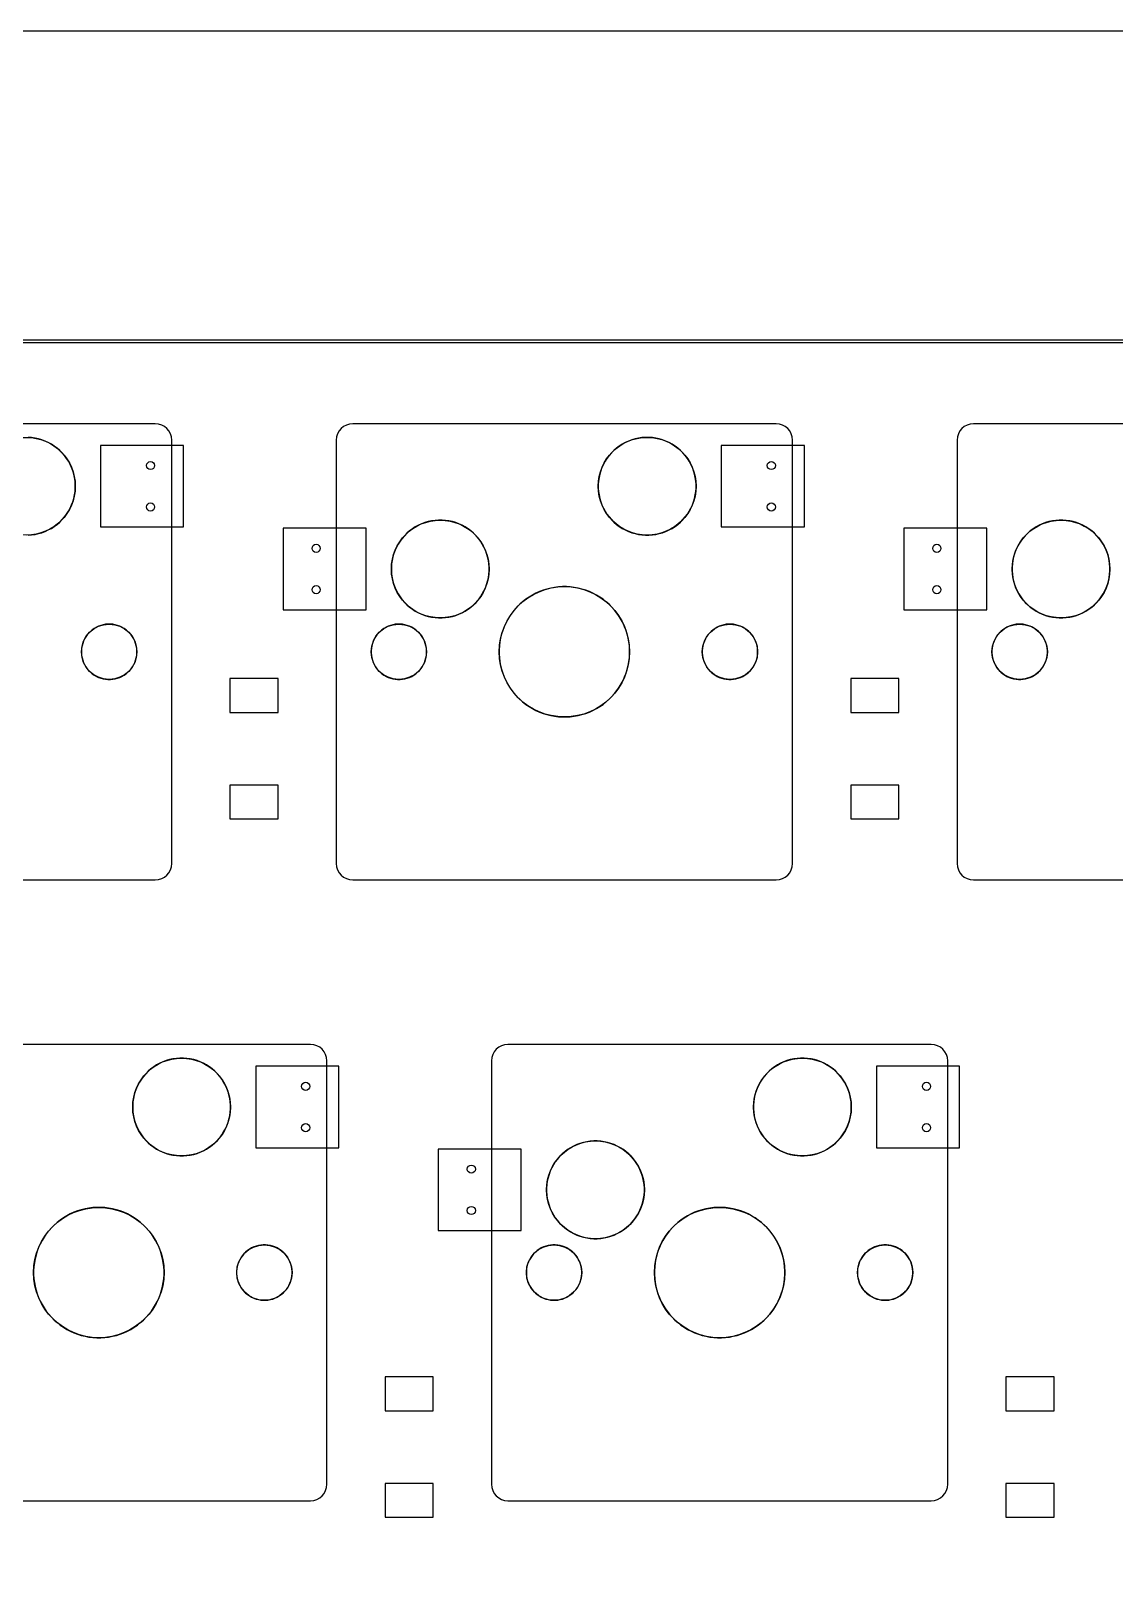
# Model space of a CAD drawing. Header units: millimetres. Extents: x 0 to 248, y 76 to 171.
# Drawn here: x 174.13 to 207.4, y 123.83 to 171.45 of the extents above; entities that cross this region are included whole.
import ezdxf

# ---------------------------------------------------------------- set-up
doc = ezdxf.new("R2010")
doc.units = ezdxf.units.MM

msp = doc.modelspace()

# ---------------------------------------------------------------- linework, layer by layer
at = {"layer": '16_copper'}
for points in [[(178.815, 158.73), (176.265, 158.73), (176.265, 156.23), (178.815, 156.23)], [(197.865, 158.73), (195.315, 158.73), (195.315, 156.23), (197.865, 156.23)], [(184.415, 156.19), (181.865, 156.19), (181.865, 153.69), (184.415, 153.69)], [(203.465, 156.19), (200.915, 156.19), (200.915, 153.69), (203.465, 153.69)], [(181.712, 151.577), (180.238, 151.577), (180.238, 150.54), (181.712, 150.54)], [(200.762, 151.577), (199.288, 151.577), (199.288, 150.54), (200.762, 150.54)], [(181.712, 148.307), (180.238, 148.307), (180.238, 147.27), (181.712, 147.27)], [(200.762, 148.307), (199.288, 148.307), (199.288, 147.27), (200.762, 147.27)], [(183.578, 139.68), (181.028, 139.68), (181.028, 137.18), (183.578, 137.18)], [(202.627, 139.68), (200.078, 139.68), (200.078, 137.18), (202.627, 137.18)], [(189.178, 137.14), (186.627, 137.14), (186.627, 134.64), (189.178, 134.64)], [(186.475, 130.146), (185.001, 130.146), (185.001, 129.109), (186.475, 129.109)], [(205.525, 130.146), (204.05, 130.146), (204.05, 129.109), (205.525, 129.109)], [(186.475, 126.876), (185.001, 126.876), (185.001, 125.839), (186.475, 125.839)], [(205.525, 126.876), (204.05, 126.876), (204.05, 125.839), (205.525, 125.839)]]:
    msp.add_lwpolyline(points, close=True, dxfattribs=at)
at = {"layer": '1_copper'}
msp.add_lwpolyline([(238.163, 85.725), (238.163, 161.925), (238.163, 161.926), (238.163, 161.927), (238.161, 161.933), (238.16, 161.94), (238.159, 161.941), (238.159, 161.942), (238.155, 161.947), (238.151, 161.953), (238.15, 161.953), (238.15, 161.954), (238.144, 161.957), (238.138, 161.961), (238.137, 161.961), (238.136, 161.961), (238.125, 161.963), (9.525, 161.963)], dxfattribs=at)
msp.add_lwpolyline([(9.563, 85.763), (9.563, 161.887), (238.087, 161.887), (238.087, 85.763)], close=True, dxfattribs=at)
at = {"layer": 'drills_NPTH'}
for centre, radius in [((173.99, 157.48), 1.5), ((193.04, 157.48), 1.5), ((186.69, 154.94), 1.5), ((205.74, 154.94), 1.5), ((190.5, 152.4), 2), ((176.53, 152.4), 0.85), ((185.42, 152.4), 0.85), ((195.58, 152.4), 0.85), ((204.47, 152.4), 0.85), ((178.752, 138.43), 1.5), ((197.803, 138.43), 1.5), ((191.453, 135.89), 1.5), ((176.213, 133.35), 2), ((195.263, 133.35), 2), ((181.293, 133.35), 0.85), ((190.183, 133.35), 0.85), ((200.343, 133.35), 0.85)]:
    msp.add_circle(centre, radius, dxfattribs=at)
at = {"layer": 'drills_PTH'}
for centre in [(177.8, 158.115), (196.85, 158.115), (177.8, 156.845), (196.85, 156.845), (182.88, 155.575), (201.93, 155.575), (182.88, 154.305), (201.93, 154.305), (182.562, 139.065), (201.613, 139.065), (182.562, 137.795), (201.613, 137.795), (187.643, 136.525), (187.643, 135.255)]:
    msp.add_circle(centre, 0.125, dxfattribs=at)
at = {"layer": 'holes'}
for points in [[(164.953, 145.4), (177.946, 145.4), (178.048, 145.41), (178.142, 145.44), (178.227, 145.486), (178.302, 145.548), (178.364, 145.622), (178.41, 145.708), (178.44, 145.802), (178.45, 145.903), (178.45, 158.896), (178.44, 158.998), (178.41, 159.092), (178.364, 159.177), (178.302, 159.252), (178.227, 159.314), (178.142, 159.36), (178.048, 159.39), (177.946, 159.4), (164.953, 159.4)], [(216.046, 159.4), (203.053, 159.4), (202.952, 159.39), (202.858, 159.36), (202.772, 159.314), (202.698, 159.252), (202.636, 159.177), (202.59, 159.092), (202.56, 158.998), (202.55, 158.896), (202.55, 145.903), (202.55, 145.903), (202.56, 145.802), (202.59, 145.708), (202.636, 145.622), (202.698, 145.548), (202.772, 145.486), (202.858, 145.44), (202.952, 145.41), (203.053, 145.4), (216.046, 145.4)], [(174.044, 155.98), (174.15, 155.988), (174.257, 156.003), (174.361, 156.026), (174.464, 156.056), (174.564, 156.093), (174.662, 156.138), (174.756, 156.189), (174.846, 156.247), (174.932, 156.311), (175.013, 156.381), (175.089, 156.457), (175.159, 156.538), (175.223, 156.624), (175.281, 156.714), (175.332, 156.808), (175.377, 156.906), (175.414, 157.006), (175.444, 157.109), (175.467, 157.214), (175.482, 157.32), (175.49, 157.426), (175.49, 157.534), (175.482, 157.64), (175.467, 157.746), (175.444, 157.851), (175.414, 157.954), (175.377, 158.054), (175.332, 158.152), (175.281, 158.246), (175.223, 158.336), (175.159, 158.422), (175.089, 158.503), (175.013, 158.579), (174.932, 158.649), (174.846, 158.713), (174.756, 158.771), (174.662, 158.822), (174.564, 158.867), (174.464, 158.904), (174.361, 158.934), (174.257, 158.957), (174.15, 158.972), (174.044, 158.98)], [(169.716, 126.35), (182.709, 126.35), (182.81, 126.36), (182.904, 126.39), (182.99, 126.436), (183.064, 126.498), (183.126, 126.572), (183.173, 126.658), (183.202, 126.752), (183.212, 126.853), (183.212, 139.846), (183.202, 139.948), (183.173, 140.042), (183.126, 140.127), (183.064, 140.202), (182.99, 140.264), (182.904, 140.31), (182.81, 140.34), (182.709, 140.35), (169.716, 140.35)]]:
    msp.add_lwpolyline(points, dxfattribs=at)
for points in [[(183.5, 145.903), (183.51, 145.802), (183.54, 145.708), (183.586, 145.622), (183.648, 145.548), (183.722, 145.486), (183.808, 145.44), (183.902, 145.41), (184.003, 145.4), (196.996, 145.4), (197.098, 145.41), (197.192, 145.44), (197.277, 145.486), (197.352, 145.548), (197.414, 145.622), (197.46, 145.708), (197.49, 145.802), (197.5, 145.903), (197.5, 158.896), (197.49, 158.998), (197.46, 159.092), (197.414, 159.177), (197.352, 159.252), (197.277, 159.314), (197.192, 159.36), (197.098, 159.39), (196.996, 159.4), (184.003, 159.4), (183.902, 159.39), (183.808, 159.36), (183.722, 159.314), (183.648, 159.252), (183.586, 159.177), (183.54, 159.092), (183.51, 158.998), (183.5, 158.896), (183.5, 145.903)], [(191.54, 157.426), (191.548, 157.32), (191.563, 157.214), (191.586, 157.109), (191.616, 157.006), (191.653, 156.906), (191.698, 156.808), (191.749, 156.714), (191.807, 156.624), (191.871, 156.538), (191.941, 156.457), (192.017, 156.381), (192.098, 156.311), (192.184, 156.247), (192.274, 156.189), (192.368, 156.138), (192.466, 156.093), (192.566, 156.056), (192.669, 156.026), (192.774, 156.003), (192.88, 155.988), (192.986, 155.98), (193.094, 155.98), (193.2, 155.988), (193.306, 156.003), (193.411, 156.026), (193.514, 156.056), (193.614, 156.093), (193.712, 156.138), (193.806, 156.189), (193.896, 156.247), (193.982, 156.311), (194.063, 156.381), (194.139, 156.457), (194.209, 156.538), (194.273, 156.624), (194.331, 156.714), (194.382, 156.808), (194.427, 156.906), (194.464, 157.006), (194.494, 157.109), (194.517, 157.214), (194.532, 157.32), (194.54, 157.426), (194.54, 157.534), (194.532, 157.64), (194.517, 157.746), (194.494, 157.851), (194.464, 157.954), (194.427, 158.054), (194.382, 158.152), (194.331, 158.246), (194.273, 158.336), (194.209, 158.422), (194.139, 158.503), (194.063, 158.579), (193.982, 158.649), (193.896, 158.713), (193.806, 158.771), (193.712, 158.822), (193.614, 158.867), (193.514, 158.904), (193.411, 158.934), (193.306, 158.957), (193.2, 158.972), (193.094, 158.98), (192.986, 158.98), (192.88, 158.972), (192.774, 158.957), (192.669, 158.934), (192.566, 158.904), (192.466, 158.867), (192.368, 158.822), (192.274, 158.771), (192.184, 158.713), (192.098, 158.649), (192.017, 158.579), (191.941, 158.503), (191.871, 158.422), (191.807, 158.336), (191.749, 158.246), (191.698, 158.152), (191.653, 158.054), (191.616, 157.954), (191.586, 157.851), (191.563, 157.746), (191.548, 157.64), (191.54, 157.534), (191.54, 157.426)], [(185.19, 154.886), (185.198, 154.78), (185.213, 154.674), (185.236, 154.569), (185.266, 154.466), (185.303, 154.366), (185.348, 154.268), (185.399, 154.174), (185.457, 154.084), (185.521, 153.998), (185.591, 153.917), (185.667, 153.841), (185.748, 153.771), (185.834, 153.707), (185.924, 153.649), (186.018, 153.598), (186.116, 153.553), (186.216, 153.516), (186.319, 153.486), (186.424, 153.463), (186.53, 153.448), (186.636, 153.44), (186.744, 153.44), (186.85, 153.448), (186.957, 153.463), (187.061, 153.486), (187.164, 153.516), (187.264, 153.553), (187.362, 153.598), (187.456, 153.649), (187.546, 153.707), (187.632, 153.771), (187.713, 153.841), (187.789, 153.917), (187.859, 153.998), (187.923, 154.084), (187.981, 154.174), (188.032, 154.268), (188.077, 154.366), (188.114, 154.466), (188.144, 154.569), (188.167, 154.674), (188.182, 154.78), (188.19, 154.886), (188.19, 154.994), (188.182, 155.1), (188.167, 155.207), (188.144, 155.311), (188.114, 155.414), (188.077, 155.514), (188.032, 155.612), (187.981, 155.706), (187.923, 155.796), (187.859, 155.882), (187.789, 155.963), (187.713, 156.039), (187.632, 156.109), (187.546, 156.173), (187.456, 156.231), (187.362, 156.282), (187.264, 156.327), (187.164, 156.364), (187.061, 156.394), (186.957, 156.417), (186.85, 156.432), (186.744, 156.44), (186.636, 156.44), (186.53, 156.432), (186.424, 156.417), (186.319, 156.394), (186.216, 156.364), (186.116, 156.327), (186.018, 156.282), (185.924, 156.231), (185.834, 156.173), (185.748, 156.109), (185.667, 156.039), (185.591, 155.963), (185.521, 155.882), (185.457, 155.796), (185.399, 155.706), (185.348, 155.612), (185.303, 155.514), (185.266, 155.414), (185.236, 155.311), (185.213, 155.207), (185.198, 155.1), (185.19, 154.994), (185.19, 154.886)], [(204.24, 154.886), (204.248, 154.78), (204.263, 154.674), (204.286, 154.569), (204.316, 154.466), (204.353, 154.366), (204.398, 154.268), (204.449, 154.174), (204.507, 154.084), (204.571, 153.998), (204.641, 153.917), (204.717, 153.841), (204.798, 153.771), (204.884, 153.707), (204.974, 153.649), (205.068, 153.598), (205.166, 153.553), (205.266, 153.516), (205.369, 153.486), (205.474, 153.463), (205.58, 153.448), (205.686, 153.44), (205.794, 153.44), (205.9, 153.448), (206.007, 153.463), (206.111, 153.486), (206.214, 153.516), (206.314, 153.553), (206.412, 153.598), (206.506, 153.649), (206.596, 153.707), (206.682, 153.771), (206.763, 153.841), (206.839, 153.917), (206.909, 153.998), (206.973, 154.084), (207.031, 154.174), (207.082, 154.268), (207.127, 154.366), (207.164, 154.466), (207.194, 154.569), (207.217, 154.674), (207.232, 154.78), (207.24, 154.886), (207.24, 154.994), (207.232, 155.1), (207.217, 155.207), (207.194, 155.311), (207.164, 155.414), (207.127, 155.514), (207.082, 155.612), (207.031, 155.706), (206.973, 155.796), (206.909, 155.882), (206.839, 155.963), (206.763, 156.039), (206.682, 156.109), (206.596, 156.173), (206.506, 156.231), (206.412, 156.282), (206.314, 156.327), (206.214, 156.364), (206.111, 156.394), (206.007, 156.417), (205.9, 156.432), (205.794, 156.44), (205.686, 156.44), (205.58, 156.432), (205.474, 156.417), (205.369, 156.394), (205.266, 156.364), (205.166, 156.327), (205.068, 156.282), (204.974, 156.231), (204.884, 156.173), (204.798, 156.109), (204.717, 156.039), (204.641, 155.963), (204.571, 155.882), (204.507, 155.796), (204.449, 155.706), (204.398, 155.612), (204.353, 155.514), (204.316, 155.414), (204.286, 155.311), (204.263, 155.207), (204.248, 155.1), (204.24, 154.994), (204.24, 154.886)], [(188.5, 152.34), (188.507, 152.219), (188.522, 152.099), (188.544, 151.98), (188.573, 151.863), (188.609, 151.747), (188.651, 151.634), (188.701, 151.524), (188.757, 151.417), (188.82, 151.314), (188.888, 151.214), (188.963, 151.119), (189.043, 151.029), (189.129, 150.943), (189.219, 150.863), (189.314, 150.788), (189.414, 150.72), (189.517, 150.657), (189.624, 150.601), (189.734, 150.551), (189.847, 150.509), (189.963, 150.473), (190.08, 150.444), (190.199, 150.422), (190.319, 150.407), (190.44, 150.4), (190.56, 150.4), (190.681, 150.407), (190.801, 150.422), (190.92, 150.444), (191.037, 150.473), (191.153, 150.509), (191.266, 150.551), (191.376, 150.601), (191.483, 150.657), (191.586, 150.72), (191.686, 150.788), (191.781, 150.863), (191.871, 150.943), (191.957, 151.029), (192.037, 151.119), (192.112, 151.214), (192.18, 151.314), (192.243, 151.417), (192.299, 151.524), (192.349, 151.634), (192.391, 151.747), (192.427, 151.863), (192.456, 151.98), (192.478, 152.099), (192.493, 152.219), (192.5, 152.34), (192.5, 152.46), (192.493, 152.581), (192.478, 152.701), (192.456, 152.82), (192.427, 152.937), (192.391, 153.053), (192.349, 153.166), (192.299, 153.276), (192.243, 153.383), (192.18, 153.486), (192.112, 153.586), (192.037, 153.681), (191.957, 153.771), (191.871, 153.857), (191.781, 153.937), (191.686, 154.012), (191.586, 154.08), (191.483, 154.143), (191.376, 154.199), (191.266, 154.249), (191.153, 154.291), (191.037, 154.327), (190.92, 154.356), (190.801, 154.378), (190.681, 154.393), (190.56, 154.4), (190.44, 154.4), (190.319, 154.393), (190.199, 154.378), (190.08, 154.356), (189.963, 154.327), (189.847, 154.291), (189.734, 154.249), (189.624, 154.199), (189.517, 154.143), (189.414, 154.08), (189.314, 154.012), (189.219, 153.937), (189.129, 153.857), (189.043, 153.771), (188.963, 153.681), (188.888, 153.586), (188.82, 153.486), (188.757, 153.383), (188.701, 153.276), (188.651, 153.166), (188.609, 153.053), (188.573, 152.937), (188.544, 152.82), (188.522, 152.701), (188.507, 152.581), (188.5, 152.46), (188.5, 152.34)], [(175.68, 152.363), (175.686, 152.289), (175.699, 152.216), (175.719, 152.144), (175.744, 152.074), (175.775, 152.007), (175.812, 151.943), (175.855, 151.882), (175.903, 151.825), (175.955, 151.773), (176.012, 151.725), (176.073, 151.682), (176.137, 151.645), (176.204, 151.614), (176.274, 151.589), (176.346, 151.569), (176.419, 151.556), (176.493, 151.55), (176.567, 151.55), (176.641, 151.556), (176.714, 151.569), (176.786, 151.589), (176.856, 151.614), (176.923, 151.645), (176.987, 151.682), (177.048, 151.725), (177.105, 151.773), (177.157, 151.825), (177.205, 151.882), (177.248, 151.943), (177.285, 152.007), (177.316, 152.074), (177.341, 152.144), (177.361, 152.216), (177.374, 152.289), (177.38, 152.363), (177.38, 152.437), (177.374, 152.511), (177.361, 152.584), (177.341, 152.656), (177.316, 152.726), (177.285, 152.793), (177.248, 152.857), (177.205, 152.918), (177.157, 152.975), (177.105, 153.027), (177.048, 153.075), (176.987, 153.118), (176.923, 153.155), (176.856, 153.186), (176.786, 153.211), (176.714, 153.231), (176.641, 153.244), (176.567, 153.25), (176.493, 153.25), (176.419, 153.244), (176.346, 153.231), (176.274, 153.211), (176.204, 153.186), (176.137, 153.155), (176.073, 153.118), (176.012, 153.075), (175.955, 153.027), (175.903, 152.975), (175.855, 152.918), (175.812, 152.857), (175.775, 152.793), (175.744, 152.726), (175.719, 152.656), (175.699, 152.584), (175.686, 152.511), (175.68, 152.437), (175.68, 152.363)], [(184.57, 152.363), (184.576, 152.289), (184.589, 152.216), (184.609, 152.144), (184.634, 152.074), (184.665, 152.007), (184.702, 151.943), (184.745, 151.882), (184.793, 151.825), (184.845, 151.773), (184.902, 151.725), (184.963, 151.682), (185.027, 151.645), (185.094, 151.614), (185.164, 151.589), (185.236, 151.569), (185.309, 151.556), (185.383, 151.55), (185.457, 151.55), (185.531, 151.556), (185.604, 151.569), (185.676, 151.589), (185.746, 151.614), (185.813, 151.645), (185.877, 151.682), (185.938, 151.725), (185.995, 151.773), (186.047, 151.825), (186.095, 151.882), (186.138, 151.943), (186.175, 152.007), (186.206, 152.074), (186.231, 152.144), (186.251, 152.216), (186.264, 152.289), (186.27, 152.363), (186.27, 152.437), (186.264, 152.511), (186.251, 152.584), (186.231, 152.656), (186.206, 152.726), (186.175, 152.793), (186.138, 152.857), (186.095, 152.918), (186.047, 152.975), (185.995, 153.027), (185.938, 153.075), (185.877, 153.118), (185.813, 153.155), (185.746, 153.186), (185.676, 153.211), (185.604, 153.231), (185.531, 153.244), (185.457, 153.25), (185.383, 153.25), (185.309, 153.244), (185.236, 153.231), (185.164, 153.211), (185.094, 153.186), (185.027, 153.155), (184.963, 153.118), (184.902, 153.075), (184.845, 153.027), (184.793, 152.975), (184.745, 152.918), (184.702, 152.857), (184.665, 152.793), (184.634, 152.726), (184.609, 152.656), (184.589, 152.584), (184.576, 152.511), (184.57, 152.437), (184.57, 152.363)], [(194.73, 152.363), (194.736, 152.289), (194.749, 152.216), (194.769, 152.144), (194.794, 152.074), (194.825, 152.007), (194.862, 151.943), (194.905, 151.882), (194.953, 151.825), (195.005, 151.773), (195.062, 151.725), (195.123, 151.682), (195.187, 151.645), (195.254, 151.614), (195.324, 151.589), (195.396, 151.569), (195.469, 151.556), (195.543, 151.55), (195.617, 151.55), (195.691, 151.556), (195.764, 151.569), (195.836, 151.589), (195.906, 151.614), (195.973, 151.645), (196.037, 151.682), (196.098, 151.725), (196.155, 151.773), (196.207, 151.825), (196.255, 151.882), (196.298, 151.943), (196.335, 152.007), (196.366, 152.074), (196.391, 152.144), (196.411, 152.216), (196.424, 152.289), (196.43, 152.363), (196.43, 152.437), (196.424, 152.511), (196.411, 152.584), (196.391, 152.656), (196.366, 152.726), (196.335, 152.793), (196.298, 152.857), (196.255, 152.918), (196.207, 152.975), (196.155, 153.027), (196.098, 153.075), (196.037, 153.118), (195.973, 153.155), (195.906, 153.186), (195.836, 153.211), (195.764, 153.231), (195.691, 153.244), (195.617, 153.25), (195.543, 153.25), (195.469, 153.244), (195.396, 153.231), (195.324, 153.211), (195.254, 153.186), (195.187, 153.155), (195.123, 153.118), (195.062, 153.075), (195.005, 153.027), (194.953, 152.975), (194.905, 152.918), (194.862, 152.857), (194.825, 152.793), (194.794, 152.726), (194.769, 152.656), (194.749, 152.584), (194.736, 152.511), (194.73, 152.437), (194.73, 152.363)], [(203.62, 152.363), (203.626, 152.289), (203.639, 152.216), (203.659, 152.144), (203.684, 152.074), (203.715, 152.007), (203.752, 151.943), (203.795, 151.882), (203.843, 151.825), (203.895, 151.773), (203.952, 151.725), (204.013, 151.682), (204.077, 151.645), (204.144, 151.614), (204.214, 151.589), (204.286, 151.569), (204.359, 151.556), (204.433, 151.55), (204.507, 151.55), (204.581, 151.556), (204.654, 151.569), (204.726, 151.589), (204.796, 151.614), (204.863, 151.645), (204.927, 151.682), (204.988, 151.725), (205.045, 151.773), (205.097, 151.825), (205.145, 151.882), (205.188, 151.943), (205.225, 152.007), (205.256, 152.074), (205.281, 152.144), (205.301, 152.216), (205.314, 152.289), (205.32, 152.363), (205.32, 152.437), (205.314, 152.511), (205.301, 152.584), (205.281, 152.656), (205.256, 152.726), (205.225, 152.793), (205.188, 152.857), (205.145, 152.918), (205.097, 152.975), (205.045, 153.027), (204.988, 153.075), (204.927, 153.118), (204.863, 153.155), (204.796, 153.186), (204.726, 153.211), (204.654, 153.231), (204.581, 153.244), (204.507, 153.25), (204.433, 153.25), (204.359, 153.244), (204.286, 153.231), (204.214, 153.211), (204.144, 153.186), (204.077, 153.155), (204.013, 153.118), (203.952, 153.075), (203.895, 153.027), (203.843, 152.975), (203.795, 152.918), (203.752, 152.857), (203.715, 152.793), (203.684, 152.726), (203.659, 152.656), (203.639, 152.584), (203.626, 152.511), (203.62, 152.437), (203.62, 152.363)], [(188.262, 126.853), (188.273, 126.752), (188.302, 126.658), (188.349, 126.572), (188.41, 126.498), (188.485, 126.436), (188.57, 126.39), (188.665, 126.36), (188.766, 126.35), (201.759, 126.35), (201.86, 126.36), (201.954, 126.39), (202.04, 126.436), (202.114, 126.498), (202.176, 126.572), (202.223, 126.658), (202.252, 126.752), (202.262, 126.853), (202.262, 139.846), (202.252, 139.948), (202.223, 140.042), (202.176, 140.127), (202.114, 140.202), (202.04, 140.264), (201.954, 140.31), (201.86, 140.34), (201.759, 140.35), (188.766, 140.35), (188.665, 140.34), (188.57, 140.31), (188.485, 140.264), (188.41, 140.202), (188.349, 140.127), (188.302, 140.042), (188.273, 139.948), (188.262, 139.846), (188.262, 126.853)], [(177.252, 138.376), (177.26, 138.27), (177.275, 138.163), (177.298, 138.059), (177.328, 137.956), (177.366, 137.856), (177.41, 137.758), (177.462, 137.664), (177.52, 137.574), (177.584, 137.488), (177.654, 137.407), (177.73, 137.331), (177.811, 137.261), (177.896, 137.197), (177.987, 137.139), (178.081, 137.088), (178.178, 137.043), (178.279, 137.006), (178.381, 136.976), (178.486, 136.953), (178.592, 136.938), (178.699, 136.93), (178.806, 136.93), (178.913, 136.938), (179.019, 136.953), (179.124, 136.976), (179.227, 137.006), (179.327, 137.043), (179.424, 137.088), (179.518, 137.139), (179.609, 137.197), (179.694, 137.261), (179.775, 137.331), (179.851, 137.407), (179.921, 137.488), (179.985, 137.574), (180.043, 137.664), (180.095, 137.758), (180.139, 137.856), (180.177, 137.956), (180.207, 138.059), (180.23, 138.163), (180.245, 138.27), (180.252, 138.376), (180.252, 138.484), (180.245, 138.59), (180.23, 138.697), (180.207, 138.801), (180.177, 138.904), (180.139, 139.004), (180.095, 139.102), (180.043, 139.196), (179.985, 139.286), (179.921, 139.372), (179.851, 139.453), (179.775, 139.529), (179.694, 139.599), (179.609, 139.663), (179.518, 139.721), (179.424, 139.772), (179.327, 139.817), (179.227, 139.854), (179.124, 139.884), (179.019, 139.907), (178.913, 139.922), (178.806, 139.93), (178.699, 139.93), (178.592, 139.922), (178.486, 139.907), (178.381, 139.884), (178.279, 139.854), (178.178, 139.817), (178.081, 139.772), (177.987, 139.721), (177.896, 139.663), (177.811, 139.599), (177.73, 139.529), (177.654, 139.453), (177.584, 139.372), (177.52, 139.286), (177.462, 139.196), (177.41, 139.102), (177.366, 139.004), (177.328, 138.904), (177.298, 138.801), (177.275, 138.697), (177.26, 138.59), (177.252, 138.484), (177.252, 138.376)], [(196.303, 138.376), (196.31, 138.27), (196.325, 138.163), (196.348, 138.059), (196.378, 137.956), (196.416, 137.856), (196.46, 137.758), (196.512, 137.664), (196.57, 137.574), (196.634, 137.488), (196.704, 137.407), (196.78, 137.331), (196.861, 137.261), (196.946, 137.197), (197.037, 137.139), (197.131, 137.088), (197.228, 137.043), (197.329, 137.006), (197.431, 136.976), (197.536, 136.953), (197.642, 136.938), (197.749, 136.93), (197.856, 136.93), (197.963, 136.938), (198.069, 136.953), (198.174, 136.976), (198.276, 137.006), (198.377, 137.043), (198.474, 137.088), (198.568, 137.139), (198.659, 137.197), (198.744, 137.261), (198.825, 137.331), (198.901, 137.407), (198.971, 137.488), (199.035, 137.574), (199.093, 137.664), (199.145, 137.758), (199.189, 137.856), (199.227, 137.956), (199.257, 138.059), (199.28, 138.163), (199.295, 138.27), (199.303, 138.376), (199.303, 138.484), (199.295, 138.59), (199.28, 138.697), (199.257, 138.801), (199.227, 138.904), (199.189, 139.004), (199.145, 139.102), (199.093, 139.196), (199.035, 139.286), (198.971, 139.372), (198.901, 139.453), (198.825, 139.529), (198.744, 139.599), (198.659, 139.663), (198.568, 139.721), (198.474, 139.772), (198.377, 139.817), (198.276, 139.854), (198.174, 139.884), (198.069, 139.907), (197.963, 139.922), (197.856, 139.93), (197.749, 139.93), (197.642, 139.922), (197.536, 139.907), (197.431, 139.884), (197.329, 139.854), (197.228, 139.817), (197.131, 139.772), (197.037, 139.721), (196.946, 139.663), (196.861, 139.599), (196.78, 139.529), (196.704, 139.453), (196.634, 139.372), (196.57, 139.286), (196.512, 139.196), (196.46, 139.102), (196.416, 139.004), (196.378, 138.904), (196.348, 138.801), (196.325, 138.697), (196.31, 138.59), (196.303, 138.484), (196.303, 138.376)], [(189.953, 135.836), (189.96, 135.73), (189.975, 135.624), (189.998, 135.519), (190.028, 135.416), (190.066, 135.316), (190.11, 135.218), (190.162, 135.124), (190.22, 135.034), (190.284, 134.948), (190.354, 134.867), (190.43, 134.791), (190.511, 134.721), (190.596, 134.657), (190.687, 134.599), (190.781, 134.548), (190.878, 134.503), (190.978, 134.466), (191.081, 134.436), (191.186, 134.413), (191.292, 134.398), (191.399, 134.39), (191.506, 134.39), (191.613, 134.398), (191.719, 134.413), (191.824, 134.436), (191.927, 134.466), (192.027, 134.503), (192.124, 134.548), (192.218, 134.599), (192.309, 134.657), (192.394, 134.721), (192.475, 134.791), (192.551, 134.867), (192.621, 134.948), (192.685, 135.034), (192.743, 135.124), (192.795, 135.218), (192.839, 135.316), (192.877, 135.416), (192.907, 135.519), (192.93, 135.624), (192.945, 135.73), (192.953, 135.836), (192.953, 135.944), (192.945, 136.05), (192.93, 136.156), (192.907, 136.261), (192.877, 136.364), (192.839, 136.464), (192.795, 136.562), (192.743, 136.656), (192.685, 136.746), (192.621, 136.832), (192.551, 136.913), (192.475, 136.989), (192.394, 137.059), (192.309, 137.123), (192.218, 137.181), (192.124, 137.232), (192.027, 137.277), (191.927, 137.314), (191.824, 137.344), (191.719, 137.367), (191.613, 137.382), (191.506, 137.39), (191.399, 137.39), (191.292, 137.382), (191.186, 137.367), (191.081, 137.344), (190.978, 137.314), (190.878, 137.277), (190.781, 137.232), (190.687, 137.181), (190.596, 137.123), (190.511, 137.059), (190.43, 136.989), (190.354, 136.913), (190.284, 136.832), (190.22, 136.746), (190.162, 136.656), (190.11, 136.562), (190.066, 136.464), (190.028, 136.364), (189.998, 136.261), (189.975, 136.156), (189.96, 136.05), (189.953, 135.944), (189.953, 135.836)], [(174.213, 133.29), (174.22, 133.169), (174.234, 133.049), (174.256, 132.93), (174.285, 132.813), (174.321, 132.697), (174.364, 132.584), (174.414, 132.474), (174.47, 132.367), (174.532, 132.264), (174.601, 132.164), (174.675, 132.069), (174.756, 131.979), (174.841, 131.893), (174.931, 131.813), (175.027, 131.738), (175.126, 131.67), (175.23, 131.607), (175.337, 131.551), (175.447, 131.501), (175.56, 131.459), (175.675, 131.423), (175.793, 131.394), (175.911, 131.372), (176.031, 131.357), (176.152, 131.35), (176.273, 131.35), (176.394, 131.357), (176.514, 131.372), (176.632, 131.394), (176.75, 131.423), (176.865, 131.459), (176.978, 131.501), (177.088, 131.551), (177.195, 131.607), (177.299, 131.67), (177.398, 131.738), (177.494, 131.813), (177.584, 131.893), (177.669, 131.979), (177.75, 132.069), (177.824, 132.164), (177.893, 132.264), (177.955, 132.367), (178.011, 132.474), (178.061, 132.584), (178.104, 132.697), (178.14, 132.813), (178.169, 132.93), (178.191, 133.049), (178.205, 133.169), (178.213, 133.29), (178.213, 133.41), (178.205, 133.531), (178.191, 133.651), (178.169, 133.77), (178.14, 133.887), (178.104, 134.003), (178.061, 134.116), (178.011, 134.226), (177.955, 134.333), (177.893, 134.436), (177.824, 134.536), (177.75, 134.631), (177.669, 134.721), (177.584, 134.807), (177.494, 134.887), (177.398, 134.962), (177.299, 135.03), (177.195, 135.093), (177.088, 135.149), (176.978, 135.199), (176.865, 135.241), (176.75, 135.277), (176.632, 135.306), (176.514, 135.328), (176.394, 135.343), (176.273, 135.35), (176.152, 135.35), (176.031, 135.343), (175.911, 135.328), (175.793, 135.306), (175.675, 135.277), (175.56, 135.241), (175.447, 135.199), (175.337, 135.149), (175.23, 135.093), (175.126, 135.03), (175.027, 134.962), (174.931, 134.887), (174.841, 134.807), (174.756, 134.721), (174.675, 134.631), (174.601, 134.536), (174.532, 134.436), (174.47, 134.333), (174.414, 134.226), (174.364, 134.116), (174.321, 134.003), (174.285, 133.887), (174.256, 133.77), (174.234, 133.651), (174.22, 133.531), (174.213, 133.41), (174.213, 133.29)], [(193.263, 133.29), (193.27, 133.169), (193.284, 133.049), (193.306, 132.93), (193.335, 132.813), (193.371, 132.697), (193.414, 132.584), (193.464, 132.474), (193.52, 132.367), (193.582, 132.264), (193.651, 132.164), (193.725, 132.069), (193.806, 131.979), (193.891, 131.893), (193.981, 131.813), (194.077, 131.738), (194.176, 131.67), (194.28, 131.607), (194.387, 131.551), (194.497, 131.501), (194.61, 131.459), (194.725, 131.423), (194.843, 131.394), (194.961, 131.372), (195.081, 131.357), (195.202, 131.35), (195.323, 131.35), (195.444, 131.357), (195.564, 131.372), (195.682, 131.394), (195.8, 131.423), (195.915, 131.459), (196.028, 131.501), (196.138, 131.551), (196.245, 131.607), (196.349, 131.67), (196.448, 131.738), (196.544, 131.813), (196.634, 131.893), (196.719, 131.979), (196.8, 132.069), (196.874, 132.164), (196.943, 132.264), (197.005, 132.367), (197.061, 132.474), (197.111, 132.584), (197.154, 132.697), (197.19, 132.813), (197.219, 132.93), (197.241, 133.049), (197.255, 133.169), (197.263, 133.29), (197.263, 133.41), (197.255, 133.531), (197.241, 133.651), (197.219, 133.77), (197.19, 133.887), (197.154, 134.003), (197.111, 134.116), (197.061, 134.226), (197.005, 134.333), (196.943, 134.436), (196.874, 134.536), (196.8, 134.631), (196.719, 134.721), (196.634, 134.807), (196.544, 134.887), (196.448, 134.962), (196.349, 135.03), (196.245, 135.093), (196.138, 135.149), (196.028, 135.199), (195.915, 135.241), (195.8, 135.277), (195.682, 135.306), (195.564, 135.328), (195.444, 135.343), (195.323, 135.35), (195.202, 135.35), (195.081, 135.343), (194.961, 135.328), (194.843, 135.306), (194.725, 135.277), (194.61, 135.241), (194.497, 135.199), (194.387, 135.149), (194.28, 135.093), (194.176, 135.03), (194.077, 134.962), (193.981, 134.887), (193.891, 134.807), (193.806, 134.721), (193.725, 134.631), (193.651, 134.536), (193.582, 134.436), (193.52, 134.333), (193.464, 134.226), (193.414, 134.116), (193.371, 134.003), (193.335, 133.887), (193.306, 133.77), (193.284, 133.651), (193.27, 133.531), (193.263, 133.41), (193.263, 133.29)], [(180.442, 133.313), (180.449, 133.239), (180.462, 133.166), (180.481, 133.094), (180.506, 133.024), (180.538, 132.957), (180.575, 132.893), (180.618, 132.832), (180.665, 132.775), (180.718, 132.723), (180.775, 132.675), (180.835, 132.632), (180.9, 132.595), (180.967, 132.564), (181.037, 132.539), (181.108, 132.519), (181.181, 132.506), (181.255, 132.5), (181.33, 132.5), (181.404, 132.506), (181.477, 132.519), (181.548, 132.539), (181.618, 132.564), (181.685, 132.595), (181.75, 132.632), (181.81, 132.675), (181.867, 132.723), (181.92, 132.775), (181.967, 132.832), (182.01, 132.893), (182.047, 132.957), (182.079, 133.024), (182.104, 133.094), (182.123, 133.166), (182.136, 133.239), (182.143, 133.313), (182.143, 133.387), (182.136, 133.461), (182.123, 133.534), (182.104, 133.606), (182.079, 133.676), (182.047, 133.743), (182.01, 133.807), (181.967, 133.868), (181.92, 133.925), (181.867, 133.977), (181.81, 134.025), (181.75, 134.068), (181.685, 134.105), (181.618, 134.136), (181.548, 134.161), (181.477, 134.181), (181.404, 134.194), (181.33, 134.2), (181.255, 134.2), (181.181, 134.194), (181.108, 134.181), (181.037, 134.161), (180.967, 134.136), (180.9, 134.105), (180.835, 134.068), (180.775, 134.025), (180.718, 133.977), (180.665, 133.925), (180.618, 133.868), (180.575, 133.807), (180.538, 133.743), (180.506, 133.676), (180.481, 133.606), (180.462, 133.534), (180.449, 133.461), (180.442, 133.387), (180.442, 133.313)], [(189.333, 133.313), (189.339, 133.239), (189.352, 133.166), (189.371, 133.094), (189.396, 133.024), (189.428, 132.957), (189.465, 132.893), (189.508, 132.832), (189.555, 132.775), (189.608, 132.723), (189.665, 132.675), (189.725, 132.632), (189.79, 132.595), (189.857, 132.564), (189.927, 132.539), (189.998, 132.519), (190.071, 132.506), (190.145, 132.5), (190.22, 132.5), (190.294, 132.506), (190.367, 132.519), (190.438, 132.539), (190.508, 132.564), (190.575, 132.595), (190.64, 132.632), (190.7, 132.675), (190.757, 132.723), (190.81, 132.775), (190.857, 132.832), (190.9, 132.893), (190.937, 132.957), (190.969, 133.024), (190.994, 133.094), (191.013, 133.166), (191.026, 133.239), (191.032, 133.313), (191.032, 133.387), (191.026, 133.461), (191.013, 133.534), (190.994, 133.606), (190.969, 133.676), (190.937, 133.743), (190.9, 133.807), (190.857, 133.868), (190.81, 133.925), (190.757, 133.977), (190.7, 134.025), (190.64, 134.068), (190.575, 134.105), (190.508, 134.136), (190.438, 134.161), (190.367, 134.181), (190.294, 134.194), (190.22, 134.2), (190.145, 134.2), (190.071, 134.194), (189.998, 134.181), (189.927, 134.161), (189.857, 134.136), (189.79, 134.105), (189.725, 134.068), (189.665, 134.025), (189.608, 133.977), (189.555, 133.925), (189.508, 133.868), (189.465, 133.807), (189.428, 133.743), (189.396, 133.676), (189.371, 133.606), (189.352, 133.534), (189.339, 133.461), (189.333, 133.387), (189.333, 133.313)], [(199.493, 133.313), (199.499, 133.239), (199.512, 133.166), (199.531, 133.094), (199.556, 133.024), (199.588, 132.957), (199.625, 132.893), (199.668, 132.832), (199.715, 132.775), (199.768, 132.723), (199.825, 132.675), (199.885, 132.632), (199.95, 132.595), (200.017, 132.564), (200.087, 132.539), (200.158, 132.519), (200.231, 132.506), (200.305, 132.5), (200.38, 132.5), (200.454, 132.506), (200.527, 132.519), (200.598, 132.539), (200.668, 132.564), (200.735, 132.595), (200.8, 132.632), (200.86, 132.675), (200.917, 132.723), (200.97, 132.775), (201.017, 132.832), (201.06, 132.893), (201.097, 132.957), (201.129, 133.024), (201.154, 133.094), (201.173, 133.166), (201.186, 133.239), (201.192, 133.313), (201.192, 133.387), (201.186, 133.461), (201.173, 133.534), (201.154, 133.606), (201.129, 133.676), (201.097, 133.743), (201.06, 133.807), (201.017, 133.868), (200.97, 133.925), (200.917, 133.977), (200.86, 134.025), (200.8, 134.068), (200.735, 134.105), (200.668, 134.136), (200.598, 134.161), (200.527, 134.181), (200.454, 134.194), (200.38, 134.2), (200.305, 134.2), (200.231, 134.194), (200.158, 134.181), (200.087, 134.161), (200.017, 134.136), (199.95, 134.105), (199.885, 134.068), (199.825, 134.025), (199.768, 133.977), (199.715, 133.925), (199.668, 133.868), (199.625, 133.807), (199.588, 133.743), (199.556, 133.676), (199.531, 133.606), (199.512, 133.534), (199.499, 133.461), (199.493, 133.387), (199.493, 133.313)]]:
    msp.add_lwpolyline(points, close=True, dxfattribs=at)
at = {"layer": 'outline'}
msp.add_lwpolyline([(247.65, 80.963), (247.65, 166.687), (247.632, 167.103), (247.577, 167.514), (247.487, 167.92), (247.363, 168.316), (247.204, 168.7), (247.012, 169.069), (246.788, 169.419), (246.536, 169.749), (246.255, 170.055), (245.949, 170.336), (245.619, 170.589), (245.269, 170.812), (244.9, 171.004), (244.516, 171.163), (244.12, 171.288), (243.714, 171.377), (243.302, 171.432), (242.887, 171.45), (4.763, 171.45)], dxfattribs=at)

doc.saveas('drawing.dxf')
